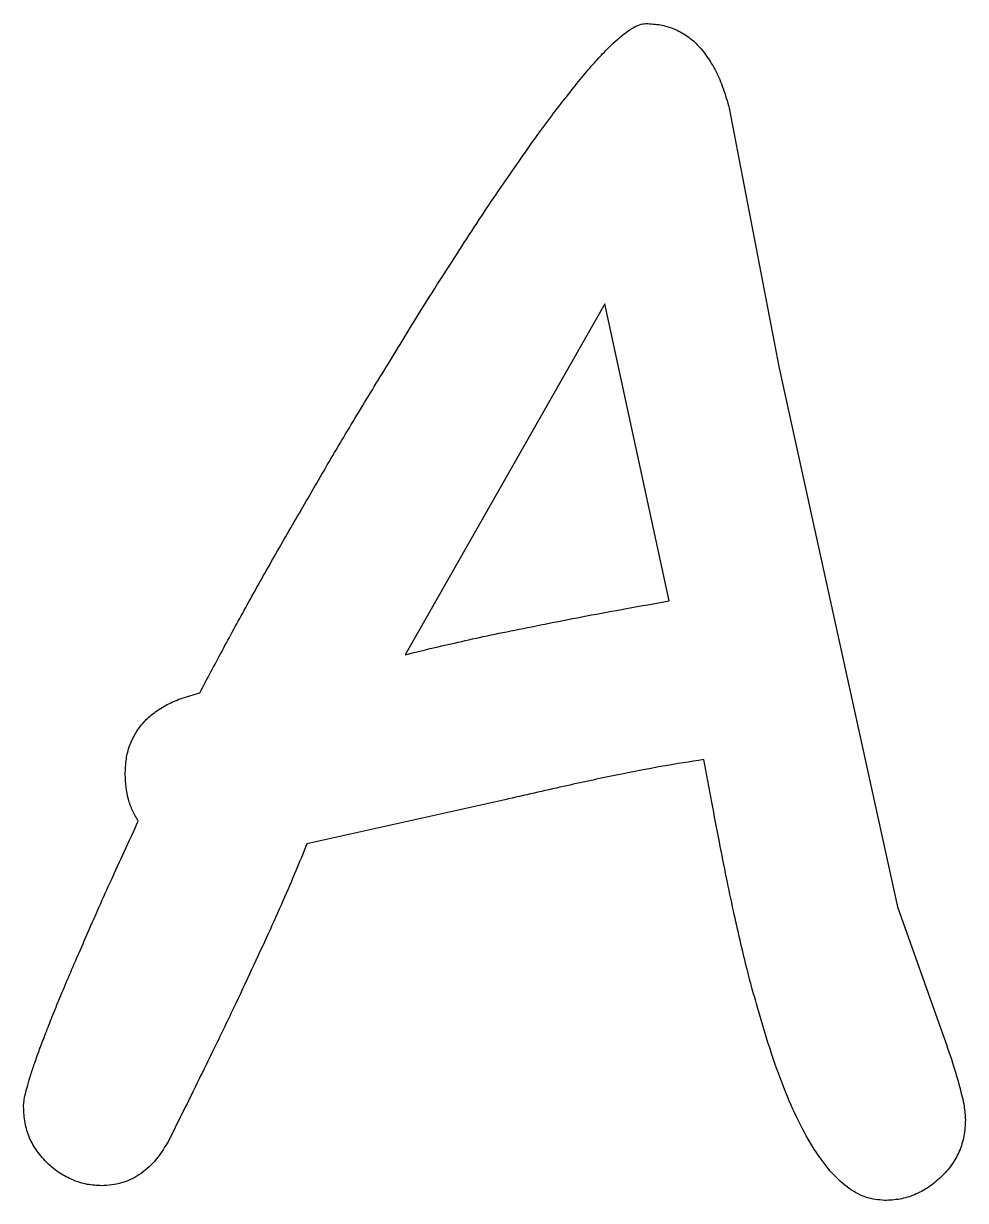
# Model space of a CAD drawing. Header units: millimetres. Extents: x 669 to 789, y 580 to 730.
import ezdxf

# ---------------------------------------------------------------- set-up
doc = ezdxf.new("R2010")
doc.units = ezdxf.units.MM

msp = doc.modelspace()

# ---------------------------------------------------------------- linework, layer by layer
at = {"color": 7, "linetype": 'Continuous', "lineweight": 25}
for p, q in [((758.66, 719.43), (765.02, 686.27)), ((742.81, 694.47), (717.38, 649.76)), ((751.02, 656.65), (742.81, 694.47)), ((765.02, 686.27), (780.08, 617.62)), ((730.07, 631.28), (704.84, 625.65)), ((780.08, 617.62), (785.82, 601.51))]:
    msp.add_line(p, q, dxfattribs=at)
for points, knots in [([(719.02, 693.09), (719.97, 694.59), (721.8, 697.5), (724.53, 701.7), (727.06, 705.64), (729.51, 709.25), (731.82, 712.57), (733.95, 715.63), (735.97, 718.39), (737.88, 720.84), (739.61, 723.03), (741.2, 724.93), (742.68, 726.51), (743.97, 727.85), (745.19, 728.85), (746.23, 729.59), (747.16, 730.1), (747.76, 730.18), (748.03, 730.21)], [0, 0, 0, 0, 0.11146, 0.216929, 0.315226, 0.406522, 0.491858, 0.570035, 0.641779, 0.707127, 0.765357, 0.817744, 0.863024, 0.902179, 0.93495, 0.961917, 0.983105, 1, 1, 1, 1]), ([(748.03, 730.21), (748.66, 730.18), (749.88, 730.11), (751.63, 729.59), (753.23, 728.73), (754.67, 727.53), (755.89, 725.96), (757.02, 724.1), (757.94, 721.88), (758.41, 720.28), (758.66, 719.43)], [0, 0, 0, 0, 0.114665, 0.22248, 0.331818, 0.443275, 0.562511, 0.693753, 0.839208, 1, 1, 1, 1]), ([(691.19, 644.9), (692.14, 646.68), (694.07, 650.31), (697.08, 655.86), (700.3, 661.59), (703.71, 667.5), (707.25, 673.64), (711, 679.96), (714.97, 686.46), (717.66, 690.86), (719.02, 693.09)], [0, 0, 0, 0, 0.108546, 0.221833, 0.340128, 0.462728, 0.589834, 0.721982, 0.858733, 1, 1, 1, 1]), ([(717.38, 649.76), (718.37, 650.01), (720.45, 650.54), (723.77, 651.28), (727.42, 652.12), (731.45, 652.92), (735.84, 653.8), (740.58, 654.75), (745.68, 655.67), (749.2, 656.31), (751.02, 656.65)], [0, 0, 0, 0, 0.0887759, 0.1877089, 0.2970043, 0.4163117, 0.5468292, 0.6877216, 0.8386715, 1, 1, 1, 1]), ([(681.7, 634.53), (681.73, 635.17), (681.78, 636.43), (682.21, 638.22), (683.01, 639.8), (684.03, 641.24), (685.42, 642.43), (687.06, 643.49), (689.02, 644.29), (690.44, 644.69), (691.19, 644.9)], [0, 0, 0, 0, 0.1262225, 0.2441637, 0.3567412, 0.4700271, 0.5875359, 0.7118569, 0.8485767, 1, 1, 1, 1]), ([(755.41, 636.4), (753.67, 636.13), (749.94, 635.54), (743.98, 634.38), (737.27, 632.93), (732.56, 631.85), (730.07, 631.28)], [0, 0, 0, 0, 0.2042999, 0.4384669, 0.703754, 1, 1, 1, 1]), ([(762.29, 604.67), (762.06, 605.5), (761.55, 607.29), (760.78, 610.19), (760, 613.52), (759.15, 617.26), (758.28, 621.45), (757.37, 626.06), (756.41, 631.09), (755.75, 634.59), (755.41, 636.4)], [0, 0, 0, 0, 0.079667, 0.171993, 0.276788, 0.39517, 0.526963, 0.671311, 0.829284, 1, 1, 1, 1]), ([(683.37, 628.55), (683.11, 628.99), (682.6, 629.88), (682.06, 631.34), (681.78, 632.91), (681.73, 633.98), (681.7, 634.53)], [0, 0, 0, 0, 0.243925, 0.487137, 0.738426, 1, 1, 1, 1]), ([(668.75, 592.16), (668.76, 592.4), (668.8, 592.94), (668.99, 593.85), (669.3, 594.97), (669.66, 596.31), (670.22, 597.84), (670.81, 599.6), (671.6, 601.55), (672.43, 603.73), (673.41, 606.1), (674.48, 608.7), (675.7, 611.49), (677.02, 614.5), (678.41, 617.73), (679.97, 621.15), (681.64, 624.78), (682.78, 627.27), (683.37, 628.55)], [0, 0, 0, 0, 0.017953, 0.041492, 0.070784, 0.106419, 0.14744, 0.194828, 0.248403, 0.307653, 0.372855, 0.444706, 0.52184, 0.605631, 0.6951, 0.790851, 0.892588, 1, 1, 1, 1]), ([(704.84, 625.65), (704.38, 624.51), (703.39, 622.07), (701.75, 618.25), (699.88, 614.06), (697.74, 609.52), (695.45, 604.56), (692.86, 599.25), (690.08, 593.55), (688.13, 589.64), (687.12, 587.62)], [0, 0, 0, 0, 0.088285, 0.187743, 0.297115, 0.416427, 0.546661, 0.68779, 0.83859, 1, 1, 1, 1]), ([(778.44, 580.21), (777.66, 580.29), (776.06, 580.45), (773.78, 581.74), (771.62, 583.7), (769.6, 586.46), (767.6, 589.92), (765.74, 594.16), (763.92, 599.15), (762.86, 602.75), (762.29, 604.67)], [0, 0, 0, 0, 0.074935, 0.155042, 0.247667, 0.357216, 0.485454, 0.63517, 0.805757, 1, 1, 1, 1]), ([(785.82, 601.51), (786.26, 600.26), (787.07, 597.98), (787.96, 594.88), (788.6, 592.47), (788.71, 591.07), (788.75, 590.49)], [0, 0, 0, 0, 0.349289, 0.632313, 0.848021, 1, 1, 1, 1]), ([(678.71, 582.09), (678.08, 582.12), (676.83, 582.18), (675.02, 582.78), (673.31, 583.67), (671.75, 584.91), (670.45, 586.46), (669.43, 588.18), (668.88, 590.13), (668.79, 591.48), (668.75, 592.16)], [0, 0, 0, 0, 0.11994, 0.239152, 0.359339, 0.488139, 0.617868, 0.742379, 0.868737, 1, 1, 1, 1]), ([(788.75, 590.49), (788.71, 589.8), (788.63, 588.43), (788.03, 586.46), (787.03, 584.68), (785.66, 583.14), (784.06, 581.84), (782.29, 580.9), (780.4, 580.3), (779.1, 580.24), (778.44, 580.21)], [0, 0, 0, 0, 0.12948, 0.254641, 0.377329, 0.507254, 0.635083, 0.758494, 0.877917, 1, 1, 1, 1]), ([(687.12, 587.62), (686.59, 586.78), (685.6, 585.2), (683.57, 583.4), (681.24, 582.28), (679.56, 582.15), (678.71, 582.09)], [0, 0, 0, 0, 0.280462, 0.527735, 0.75949, 1, 1, 1, 1])]:
    msp.add_open_spline(points, degree=3, knots=knots, dxfattribs=at)

doc.saveas('drawing.dxf')
